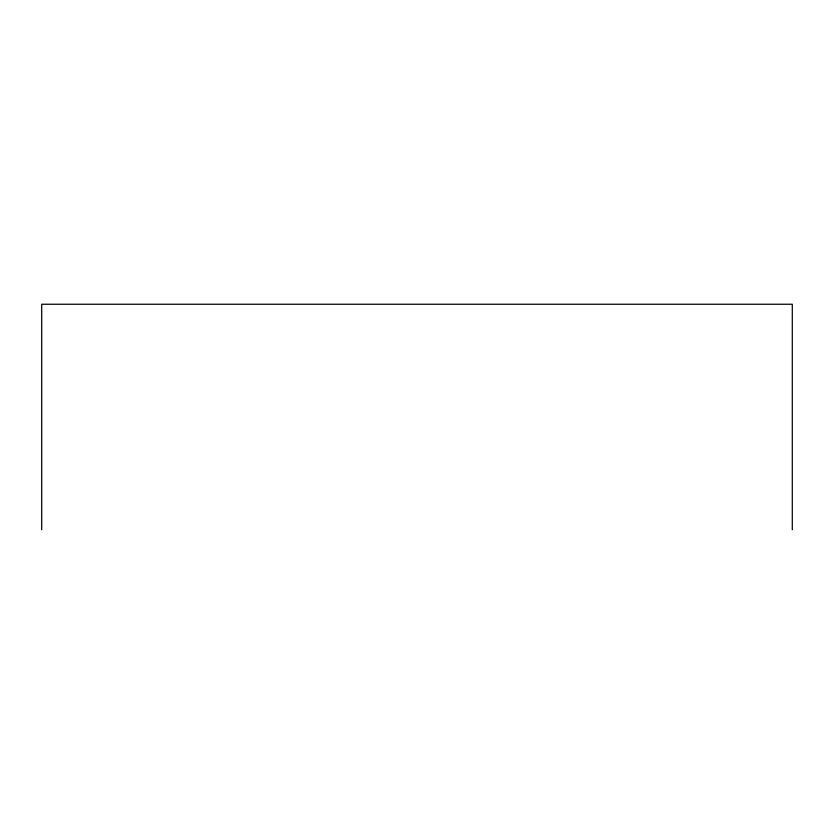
<?xml version="1.0" encoding="UTF-8"?>
<svg xmlns="http://www.w3.org/2000/svg" width="834" height="834" viewBox="0 0 834 834"><rect width="100%" height="100%" fill="white"/><g stroke="black" fill="none" stroke-linecap="round" stroke-linejoin="round"><path stroke-width="1.25" d="M792.3 529.757L792.3 304.243L41.7 304.243L41.7 529.757"/></g></svg>
